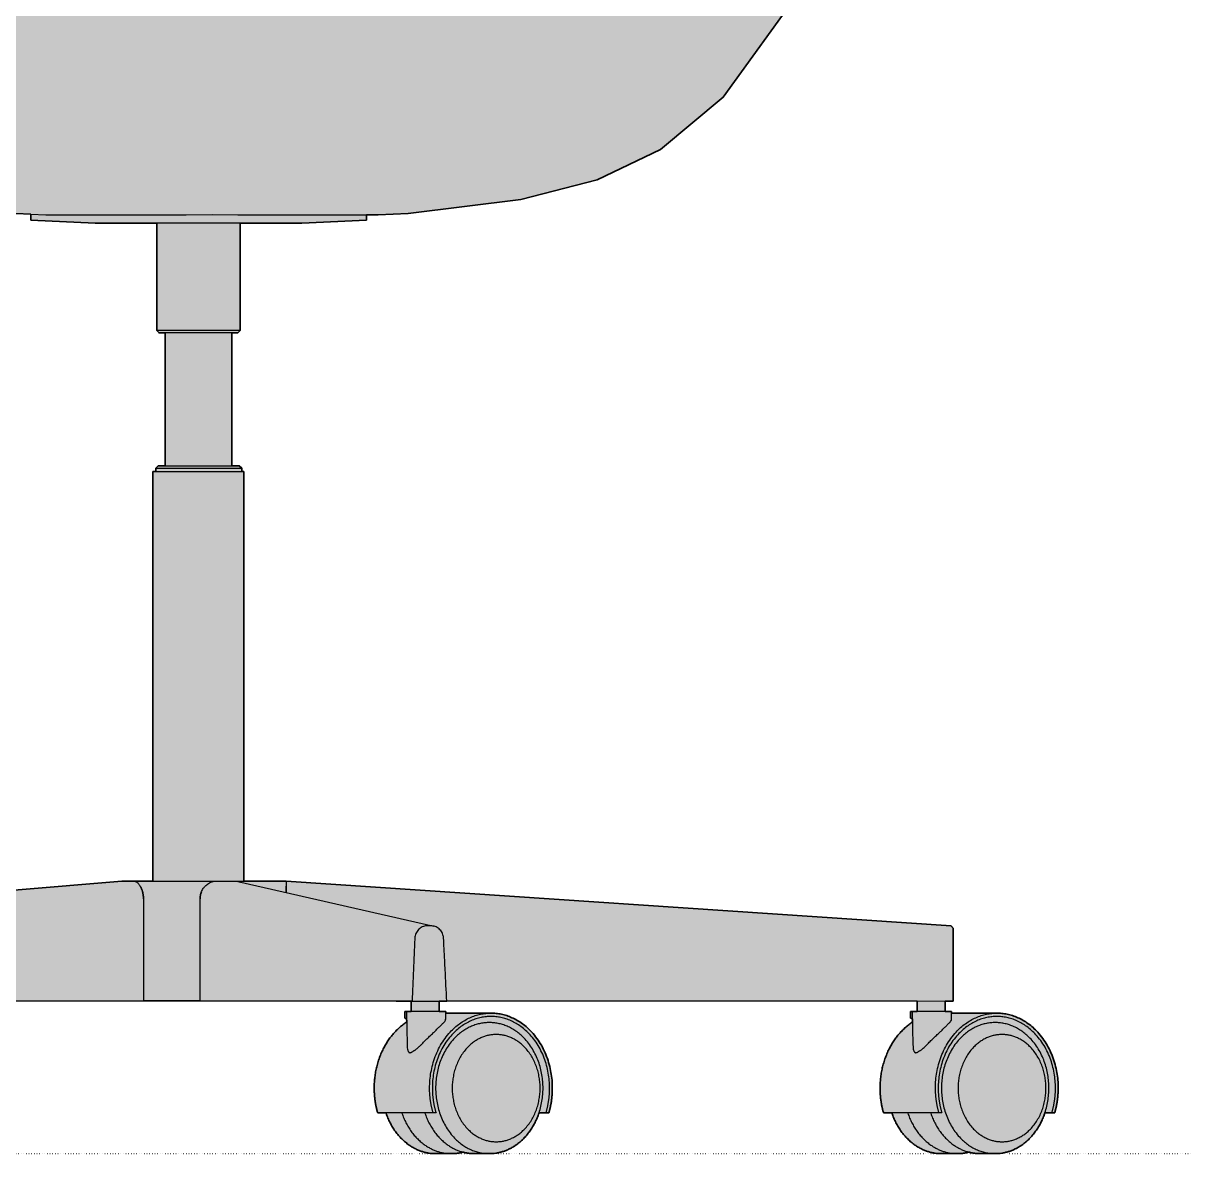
# Model space of a CAD drawing. Header units: millimetres. Extents: x 0 to 1843, y -1115 to 949.
# Drawn here: x 324.3 to 814, y -1115 to -640.7 of the extents above; entities that cross this region are included whole.
import ezdxf

# ---------------------------------------------------------------- set-up
doc = ezdxf.new("R2010")
doc.units = ezdxf.units.MM
doc.linetypes.add('Dots', pattern=[1, 0, -1])
doc.layers.add('Blocks', color=7, linetype='Continuous')
doc.layers.add('Blocks$Fill', color=7, linetype='Continuous', true_color=0xffffff)
for name, color, linetype, lineweight, true_color in [('Blocks$Inner', 7, 'Continuous', 25, 0x007f00), ('Blocks$Outline', 7, 'Continuous', 35, 0xff3f3f), ('Groud', 7, 'Dots', 25, 0x243775)]:
    doc.layers.add(name, color=color, linetype=linetype, lineweight=lineweight, true_color=true_color)

# ---------------------------------------------------------------- blocks, each defined once
blk = doc.blocks.new('Little Giraffe Office Chair Back')
at = {"layer": 'Blocks$Fill'}
blk.add_hatch(color=256, dxfattribs=at).paths.add_polyline_path([(153.35, 0), (159.82, 0), (160, 0), (160.59, 0.01), (161.18, 0.04), (161.78, 0.09), (162.38, 0.15), (162.98, 0.24), (163.59, 0.35), (164.21, 0.48), (164.82, 0.63), (165.43, 0.48), (166.04, 0.35), (166.65, 0.24), (167.26, 0.15), (167.86, 0.09), (168.46, 0.04), (169.05, 0.01), (169.63, 0), (175.72, 0), (175.84, 0), (176.21, 0), (176.59, 0.01), (176.96, 0.03), (177.34, 0.06), (177.72, 0.1), (178.1, 0.14), (178.48, 0.19), (178.87, 0.25), (179.26, 0.32), (179.64, 0.39), (180.03, 0.48), (180.42, 0.57), (180.81, 0.68), (181.2, 0.79), (181.59, 0.91), (181.98, 1.04), (182.37, 1.18), (182.76, 1.33), (183.15, 1.49), (183.54, 1.65), (183.93, 1.83), (184.31, 2.02), (184.7, 2.21), (185.08, 2.42), (185.46, 2.63), (185.84, 2.85), (186.22, 3.09), (186.59, 3.33), (186.96, 3.58), (187.33, 3.84), (187.7, 4.11), (188.06, 4.39), (188.42, 4.68), (188.77, 4.97), (189.12, 5.28), (189.46, 5.59), (189.81, 5.92), (190.14, 6.25), (190.47, 6.58), (190.8, 6.93), (191.12, 7.29), (191.44, 7.65), (191.75, 8.02), (192.05, 8.39), (192.35, 8.78), (192.64, 9.17), (192.92, 9.56), (193.2, 9.97), (193.48, 10.38), (193.74, 10.79), (194, 11.21), (194.25, 11.64), (194.73, 12.51), (195.19, 13.39), (195.61, 14.29), (196, 15.21), (196.36, 16.14), (196.69, 17.07), (199.59, 17.07), (200.81, 17.07), (201, 17.73), (201.17, 18.39), (201.33, 19.06), (201.47, 19.72), (201.61, 20.38), (201.73, 21.04), (201.83, 21.7), (201.93, 22.36), (202.09, 23.67), (202.19, 24.97), (202.26, 26.26), (202.28, 27.52), (202.27, 28.22), (202.25, 28.92), (202.22, 29.63), (202.18, 30.34), (202.12, 31.06), (202.04, 31.79), (201.95, 32.51), (201.85, 33.24), (201.73, 33.97), (201.6, 34.7), (201.45, 35.43), (201.29, 36.17), (201.11, 36.9), (200.91, 37.63), (200.7, 38.36), (200.47, 39.09), (200.23, 39.81), (199.97, 40.53), (199.69, 41.25), (199.4, 41.95), (199.1, 42.66), (198.77, 43.35), (198.44, 44.04), (198.08, 44.72), (197.71, 45.39), (197.33, 46.04), (196.93, 46.69), (196.52, 47.33), (196.1, 47.95), (195.66, 48.56), (195.2, 49.16), (194.74, 49.74), (194.26, 50.31), (193.77, 50.86), (193.27, 51.4), (192.76, 51.92), (192.24, 52.42), (191.71, 52.91), (191.17, 53.37), (190.62, 53.82), (190.07, 54.25), (189.5, 54.67), (188.93, 55.06), (188.36, 55.43), (187.78, 55.79), (187.19, 56.13), (186.6, 56.44), (186.01, 56.74), (185.41, 57.02), (184.82, 57.27), (184.22, 57.51), (183.62, 57.73), (183.02, 57.93), (182.42, 58.11), (181.82, 58.28), (181.22, 58.42), (180.62, 58.55), (180.03, 58.65), (179.43, 58.74), (178.85, 58.82), (178.26, 58.87), (177.68, 58.91), (177.1, 58.94), (176.53, 58.95), (176.39, 58.94), (157.53, 58.95), (157.53, 59.59), (154.82, 59.59), (154.82, 63.99), (374.73, 64.1), (398.49, 64.1), (480.76, 64), (487.11, 63.99), (487.11, 59.59), (484.34, 59.59), (484.34, 56.91), (484.34, 56.91), (484.34, 56.91), (484.34, 56.91), (484.34, 56.91), (484.34, 56.91), (484.34, 56.91), (484.34, 56.91), (484.34, 56.91), (484.34, 56.91), (484.34, 56.91), (484.34, 56.91), (484.34, 56.91), (484.35, 56.91), (484.35, 56.91), (484.35, 56.91), (484.35, 56.91), (484.35, 56.91), (484.35, 56.91), (484.35, 56.91), (484.36, 56.91), (484.39, 56.89), (485.13, 56.6), (485.16, 55.24), (484.77, 54.98), (484.38, 54.72), (484, 54.44), (483.62, 54.15), (483.24, 53.86), (482.86, 53.56), (482.5, 53.25), (482.13, 52.93), (481.77, 52.6), (481.41, 52.26), (481.06, 51.92), (480.71, 51.57), (480.36, 51.21), (480.03, 50.84), (479.69, 50.47), (479.37, 50.09), (478.73, 49.31), (478.11, 48.5), (477.52, 47.66), (476.95, 46.8), (476.41, 45.92), (475.9, 45.02), (475.41, 44.11), (474.95, 43.17), (474.53, 42.22), (474.13, 41.26), (473.76, 40.29), (473.41, 39.31), (473.1, 38.32), (472.82, 37.33), (472.57, 36.34), (472.34, 35.34), (472.15, 34.34), (471.98, 33.35), (471.84, 32.36), (471.73, 31.38), (471.64, 30.4), (471.58, 29.43), (471.55, 28.47), (471.53, 27.52), (471.55, 26.26), (471.62, 24.97), (471.73, 23.67), (471.88, 22.36), (471.98, 21.7), (472.09, 21.04), (472.21, 20.38), (472.34, 19.72), (472.49, 19.06), (472.64, 18.39), (472.81, 17.73), (473, 17.07), (476.49, 17.07), (476.53, 16.96), (476.87, 16.03), (477.23, 15.11), (477.62, 14.2), (478.05, 13.3), (478.5, 12.42), (478.98, 11.56), (479.24, 11.14), (479.49, 10.72), (479.76, 10.3), (480.03, 9.9), (480.31, 9.5), (480.6, 9.1), (480.89, 8.71), (481.19, 8.33), (481.49, 7.96), (481.8, 7.59), (482.11, 7.23), (482.44, 6.88), (482.76, 6.54), (483.09, 6.2), (483.43, 5.87), (483.77, 5.55), (484.11, 5.24), (484.46, 4.94), (484.82, 4.64), (485.17, 4.36), (485.53, 4.08), (485.9, 3.81), (486.27, 3.55), (486.64, 3.3), (487.01, 3.06), (487.38, 2.83), (487.76, 2.61), (488.14, 2.4), (488.52, 2.19), (488.91, 2), (489.29, 1.82), (489.68, 1.64), (490.07, 1.47), (490.45, 1.32), (490.84, 1.17), (491.23, 1.03), (491.62, 0.9), (492.01, 0.78), (492.4, 0.67), (492.79, 0.57), (493.17, 0.48), (493.56, 0.39), (493.95, 0.31), (494.33, 0.25), (494.71, 0.19), (495.09, 0.14), (495.47, 0.09), (495.85, 0.06), (496.23, 0.03), (496.6, 0.01), (496.98, 0), (497.34, 0), (503.81, 0), (503.99, 0), (504.58, 0.01), (505.17, 0.04), (505.77, 0.09), (506.37, 0.15), (506.98, 0.24), (507.58, 0.35), (508.2, 0.48), (508.81, 0.64), (509.42, 0.48), (510.03, 0.35), (510.64, 0.24), (511.25, 0.15), (511.85, 0.09), (512.45, 0.04), (513.04, 0.01), (513.62, 0), (519.71, 0), (519.83, 0), (520.2, 0), (520.58, 0.01), (520.95, 0.03), (521.33, 0.06), (521.71, 0.1), (522.09, 0.14), (522.48, 0.19), (522.86, 0.25), (523.25, 0.32), (523.63, 0.39), (524.02, 0.48), (524.41, 0.57), (524.8, 0.68), (525.19, 0.79), (525.58, 0.91), (525.97, 1.04), (526.36, 1.18), (526.75, 1.33), (527.14, 1.49), (527.53, 1.65), (527.92, 1.83), (528.3, 2.02), (528.69, 2.21), (529.07, 2.42), (529.45, 2.63), (529.83, 2.85), (530.21, 3.09), (530.58, 3.33), (530.95, 3.58), (531.32, 3.84), (531.69, 4.11), (532.05, 4.39), (532.41, 4.68), (532.76, 4.97), (533.11, 5.28), (533.46, 5.59), (533.8, 5.92), (534.13, 6.25), (534.46, 6.59), (534.79, 6.93), (535.11, 7.29), (535.43, 7.65), (535.74, 8.02), (536.04, 8.39), (536.34, 8.78), (536.63, 9.17), (536.92, 9.57), (537.19, 9.97), (537.47, 10.38), (537.73, 10.79), (537.99, 11.21), (538.24, 11.64), (538.72, 12.51), (539.18, 13.39), (539.6, 14.29), (539.99, 15.21), (540.35, 16.14), (540.68, 17.07), (543.59, 17.07), (544.81, 17.07), (544.99, 17.73), (545.16, 18.39), (545.32, 19.06), (545.46, 19.72), (545.6, 20.38), (545.72, 21.04), (545.83, 21.7), (545.92, 22.36), (546.08, 23.67), (546.19, 24.97), (546.25, 26.26), (546.27, 27.52), (546.26, 28.22), (546.24, 28.92), (546.21, 29.63), (546.17, 30.35), (546.11, 31.06), (546.03, 31.79), (545.94, 32.51), (545.84, 33.24), (545.72, 33.97), (545.59, 34.7), (545.44, 35.44), (545.28, 36.17), (545.1, 36.9), (544.9, 37.63), (544.69, 38.36), (544.46, 39.09), (544.22, 39.81), (543.96, 40.53), (543.68, 41.25), (543.39, 41.95), (543.09, 42.66), (542.76, 43.35), (542.43, 44.04), (542.07, 44.72), (541.7, 45.39), (541.32, 46.04), (540.92, 46.69), (540.51, 47.33), (540.09, 47.95), (539.65, 48.56), (539.19, 49.16), (538.73, 49.74), (538.25, 50.31), (537.76, 50.86), (537.26, 51.4), (536.75, 51.92), (536.23, 52.42), (535.7, 52.91), (535.16, 53.37), (534.61, 53.82), (534.06, 54.25), (533.49, 54.67), (532.92, 55.06), (532.35, 55.43), (531.77, 55.79), (531.18, 56.13), (530.59, 56.44), (530, 56.74), (529.4, 57.02), (528.81, 57.27), (528.21, 57.51), (527.61, 57.73), (527.01, 57.93), (526.41, 58.11), (525.81, 58.28), (525.21, 58.42), (524.61, 58.55), (524.02, 58.65), (523.42, 58.75), (522.84, 58.82), (522.25, 58.87), (521.67, 58.91), (521.09, 58.94), (520.52, 58.95), (520.38, 58.95), (501.52, 58.95), (501.52, 59.59), (498.81, 59.59), (498.81, 63.97), (501.98, 63.97), (501.97, 64.07), (699.32, 63.98), (699.32, 59.59), (696.56, 59.59), (696.56, 56.91), (696.56, 56.91), (696.56, 56.91), (696.56, 56.91), (696.56, 56.91), (696.56, 56.91), (696.56, 56.91), (696.56, 56.91), (696.56, 56.91), (696.56, 56.91), (696.56, 56.91), (696.56, 56.91), (696.56, 56.91), (696.56, 56.91), (696.56, 56.91), (696.56, 56.91), (696.56, 56.91), (696.56, 56.91), (696.56, 56.91), (696.56, 56.91), (696.57, 56.91), (696.61, 56.89), (697.34, 56.6), (697.37, 55.24), (696.98, 54.98), (696.59, 54.72), (696.21, 54.44), (695.83, 54.15), (695.45, 53.86), (695.08, 53.56), (694.71, 53.25), (694.34, 52.93), (693.98, 52.6), (693.62, 52.26), (693.27, 51.92), (692.92, 51.57), (692.58, 51.21), (692.24, 50.84), (691.91, 50.47), (691.58, 50.09), (690.94, 49.31), (690.32, 48.5), (689.73, 47.66), (689.16, 46.8), (688.62, 45.92), (688.11, 45.02), (687.62, 44.11), (687.17, 43.17), (686.74, 42.22), (686.34, 41.26), (685.97, 40.29), (685.63, 39.31), (685.31, 38.32), (685.03, 37.33), (684.78, 36.34), (684.56, 35.34), (684.36, 34.34), (684.19, 33.35), (684.05, 32.36), (683.94, 31.38), (683.85, 30.4), (683.79, 29.43), (683.76, 28.47), (683.75, 27.52), (683.77, 26.26), (683.83, 24.97), (683.94, 23.67), (684.1, 22.36), (684.19, 21.7), (684.3, 21.04), (684.42, 20.38), (684.55, 19.72), (684.7, 19.06), (684.86, 18.39), (685.03, 17.73), (685.21, 17.07), (688.71, 17.07), (688.74, 16.96), (689.08, 16.03), (689.44, 15.11), (689.84, 14.2), (690.26, 13.3), (690.71, 12.42), (691.2, 11.56), (691.45, 11.13), (691.71, 10.72), (691.97, 10.3), (692.24, 9.9), (692.52, 9.5), (692.81, 9.1), (693.1, 8.71), (693.4, 8.33), (693.7, 7.96), (694.01, 7.59), (694.33, 7.23), (694.65, 6.88), (694.97, 6.54), (695.3, 6.2), (695.64, 5.87), (695.98, 5.55), (696.33, 5.24), (696.67, 4.94), (697.03, 4.64), (697.39, 4.36), (697.75, 4.08), (698.11, 3.81), (698.48, 3.55), (698.85, 3.3), (699.22, 3.06), (699.6, 2.83), (699.97, 2.61), (700.35, 2.4), (700.74, 2.19), (701.12, 2), (701.5, 1.82), (701.89, 1.64), (702.28, 1.47), (702.67, 1.32), (703.05, 1.17), (703.44, 1.03), (703.83, 0.9), (704.22, 0.78), (704.61, 0.67), (705, 0.57), (705.38, 0.48), (705.77, 0.39), (706.16, 0.31), (706.54, 0.25), (706.93, 0.19), (707.31, 0.14), (707.69, 0.09), (708.07, 0.06), (708.44, 0.03), (708.82, 0.01), (709.19, 0), (709.56, 0), (716.21, 0), (716.79, 0.01), (717.38, 0.04), (717.98, 0.09), (718.58, 0.15), (719.19, 0.24), (719.8, 0.35), (720.41, 0.48), (721.02, 0.64), (721.64, 0.48), (722.25, 0.35), (722.86, 0.24), (723.46, 0.15), (724.06, 0.09), (724.66, 0.04), (725.25, 0.01), (725.84, 0), (731.92, 0), (732.05, 0), (732.42, 0), (732.79, 0.01), (733.17, 0.03), (733.54, 0.06), (733.92, 0.1), (734.3, 0.14), (734.69, 0.19), (735.07, 0.25), (735.46, 0.32), (735.85, 0.39), (736.23, 0.48), (736.62, 0.57), (737.01, 0.68), (737.4, 0.79), (737.79, 0.91), (738.18, 1.04), (738.57, 1.18), (738.96, 1.33), (739.35, 1.49), (739.74, 1.65), (740.13, 1.83), (740.51, 2.02), (740.9, 2.21), (741.28, 2.42), (741.66, 2.63), (742.04, 2.85), (742.42, 3.09), (742.79, 3.33), (743.16, 3.58), (743.53, 3.84), (743.9, 4.11), (744.26, 4.39), (744.62, 4.68), (744.97, 4.97), (745.32, 5.28), (745.67, 5.59), (746.01, 5.92), (746.35, 6.25), (746.68, 6.59), (747, 6.93), (747.32, 7.29), (747.64, 7.65), (747.95, 8.02), (748.25, 8.39), (748.55, 8.78), (748.84, 9.17), (749.13, 9.57), (749.41, 9.97), (749.68, 10.38), (749.94, 10.79), (750.2, 11.21), (750.45, 11.64), (750.94, 12.51), (751.39, 13.39), (751.81, 14.29), (752.2, 15.21), (752.57, 16.14), (752.9, 17.07), (755.8, 17.07), (757.02, 17.07), (757.2, 17.73), (757.37, 18.39), (757.53, 19.06), (757.68, 19.72), (757.81, 20.38), (757.93, 21.04), (758.04, 21.7), (758.13, 22.36), (758.29, 23.67), (758.4, 24.97), (758.46, 26.26), (758.48, 27.52), (758.48, 28.22), (758.46, 28.92), (758.42, 29.63), (758.38, 30.35), (758.32, 31.06), (758.24, 31.79), (758.16, 32.51), (758.05, 33.24), (757.93, 33.97), (757.8, 34.7), (757.65, 35.43), (757.49, 36.17), (757.31, 36.9), (757.11, 37.63), (756.9, 38.36), (756.67, 39.09), (756.43, 39.81), (756.17, 40.53), (755.9, 41.25), (755.61, 41.95), (755.3, 42.66), (754.98, 43.35), (754.64, 44.04), (754.29, 44.72), (753.92, 45.39), (753.53, 46.04), (753.14, 46.69), (752.72, 47.33), (752.3, 47.95), (751.86, 48.56), (751.41, 49.16), (750.94, 49.74), (750.46, 50.31), (749.97, 50.86), (749.47, 51.4), (748.96, 51.92), (748.44, 52.42), (747.91, 52.91), (747.37, 53.37), (746.82, 53.82), (746.27, 54.25), (745.71, 54.67), (745.14, 55.06), (744.56, 55.43), (743.98, 55.79), (743.39, 56.13), (742.8, 56.44), (742.21, 56.74), (741.62, 57.02), (741.02, 57.27), (740.42, 57.51), (739.82, 57.73), (739.22, 57.93), (738.62, 58.11), (738.02, 58.28), (737.42, 58.42), (736.82, 58.55), (736.23, 58.65), (735.64, 58.75), (735.05, 58.82), (734.46, 58.87), (733.88, 58.91), (733.31, 58.94), (732.73, 58.95), (732.59, 58.95), (713.73, 58.95), (713.73, 59.59), (711.03, 59.59), (711.03, 63.97), (713.48, 63.97), (714.46, 63.97), (714.47, 78.84), (714.47, 90.33), (714.45, 94.44), (714.44, 94.52), (714.44, 94.58), (714.36, 94.66), (714.28, 94.75), (714.2, 94.84), (714.11, 94.93), (714.02, 95.03), (713.93, 95.13), (713.83, 95.23), (713.73, 95.34), (713.62, 95.46), (713.51, 95.58), (434.59, 114.39), (416.8, 114.39), (416.8, 286.22), (415.94, 286.22), (415.94, 287.68), (414.94, 288.68), (411.82, 288.68), (411.82, 344.38), (413.16, 344.38), (413.32, 344.38), (414.08, 344.38), (414.27, 344.38), (414.31, 344.38), (414.32, 344.38), (414.32, 344.38), (414.32, 344.38), (414.32, 344.38), (414.32, 344.38), (414.32, 344.38), (415.32, 345.38), (415.32, 390.47), (441.24, 390.47), (468.27, 391.67), (468.27, 393.92), (473.23, 393.92), (485.81, 394.48), (533.04, 400.33), (565.04, 408.59), (591.66, 421.36), (617.86, 443.33), (650.53, 488.51), (684.6, 554.82), (686.96, 560.06), (688.41, 563.51), (691.07, 570.33), (692.3, 573.73), (694.62, 580.56), (697.88, 591.13), (700.78, 601.59), (707.69, 629.92), (715.08, 663.48), (716.08, 668.49), (716.42, 670.45), (716.67, 672.08), (716.84, 673.44), (716.96, 674.58), (717.02, 675.54), (717.05, 676.38), (717.07, 677.88), (717.07, 678.22), (717.06, 678.38), (717.06, 678.53), (717.05, 678.67), (717.04, 678.8), (717.02, 678.92), (717, 679.04), (716.99, 679.14), (716.97, 679.25), (716.94, 679.34), (716.92, 679.43), (716.91, 679.47), (716.89, 679.51), (716.88, 679.55), (716.87, 679.59), (716.85, 679.62), (716.84, 679.66), (716.82, 679.7), (716.81, 679.73), (716.78, 679.79), (716.74, 679.86), (716.71, 679.92), (716.68, 679.97), (716.4, 680.41), (716.33, 680.52), (716.26, 680.64), (716.06, 681.01), (715.99, 681.13), (715.91, 681.25), (715.84, 681.36), (715.76, 681.47), (715.68, 681.57), (715.6, 681.67), (715.51, 681.77), (715.43, 681.87), (715.34, 681.96), (715.25, 682.05), (715.16, 682.14), (715.07, 682.23), (714.97, 682.31), (714.87, 682.39), (714.77, 682.48), (714.57, 682.64), (714.35, 682.79), (714.13, 682.95), (714.02, 683.02), (713.9, 683.09), (713.78, 683.16), (713.66, 683.23), (713.53, 683.3), (713.41, 683.36), (712.59, 683.74), (712, 684.01), (711.68, 684.14), (711.52, 684.21), (711.35, 684.27), (711.01, 684.39), (709.87, 684.76), (708.36, 685.28), (705.88, 686.12), (701.65, 687.71), (700.9, 688.02), (697.6, 689.47), (693.55, 691.14), (692.43, 691.64), (691.26, 692.18), (688.79, 693.39), (686.1, 694.79), (683.17, 696.4), (681.63, 697.29), (680.05, 698.27), (678.42, 699.34), (677.6, 699.91), (676.77, 700.51), (675.93, 701.15), (675.09, 701.81), (673.39, 703.21), (671.65, 704.73), (669.87, 706.34), (668.05, 708.06), (666.2, 709.88), (664.35, 711.82), (662.49, 713.87), (660.65, 716.05), (658.84, 718.34), (655.2, 723.22), (653.37, 725.8), (651.54, 728.48), (649.73, 731.25), (647.96, 734.11), (646.25, 737.06), (644.59, 740.09), (642.98, 743.2), (641.42, 746.38), (638.4, 752.94), (635.55, 759.74), (634.2, 763.23), (632.91, 766.77), (631.69, 770.37), (630.53, 774.01), (628.36, 781.41), (610.87, 850.39), (603.56, 881.51), (602.02, 887.27), (598.32, 900.98), (597.21, 904.94), (596.61, 906.89), (595.98, 908.8), (595.29, 910.68), (594.93, 911.6), (594.56, 912.51), (594.17, 913.4), (593.76, 914.28), (593.34, 915.15), (592.9, 915.99), (592.44, 916.83), (591.96, 917.64), (591.46, 918.43), (590.94, 919.2), (590.39, 919.95), (589.83, 920.7), (589.26, 921.44), (588.66, 922.16), (588.05, 922.88), (587.42, 923.59), (586.78, 924.29), (586.12, 924.98), (585.45, 925.66), (584.77, 926.32), (583.36, 927.63), (581.91, 928.88), (580.4, 930.09), (579.86, 930.51), (579.04, 931.35), (578.21, 932.15), (577.38, 932.91), (576.55, 933.64), (575.71, 934.33), (574.88, 934.99), (574.04, 935.61), (573.2, 936.19), (572.72, 936.51), (572.06, 936.93), (571.39, 937.33), (570.73, 937.7), (570.07, 938.06), (568.74, 938.74), (567.42, 939.36), (566.09, 939.93), (564.75, 940.47), (563.39, 940.97), (562.01, 941.45), (560.6, 941.9), (559.17, 942.32), (557.71, 942.71), (556.23, 943.08), (554.73, 943.43), (553.21, 943.74), (550.18, 944.29), (547.14, 944.75), (544.13, 945.12), (541.13, 945.43), (535.1, 945.9), (511.03, 946.95), (405.91, 948.57), (403.51, 948.58), (401.12, 948.57), (289.93, 946.74), (271.92, 945.9), (265.89, 945.43), (262.89, 945.12), (259.88, 944.75), (256.85, 944.29), (253.81, 943.74), (252.3, 943.43), (250.8, 943.08), (249.31, 942.71), (247.85, 942.32), (246.42, 941.9), (245.02, 941.45), (243.64, 940.97), (242.28, 940.47), (240.93, 939.93), (239.6, 939.36), (238.28, 938.74), (236.96, 938.06), (236.3, 937.7), (235.63, 937.33), (234.97, 936.93), (234.3, 936.51), (233.82, 936.19), (232.98, 935.61), (232.15, 934.99), (231.31, 934.33), (230.48, 933.64), (229.64, 932.91), (228.81, 932.15), (227.99, 931.35), (227.16, 930.51), (226.62, 930.09), (225.12, 928.88), (223.66, 927.63), (222.25, 926.32), (221.57, 925.66), (220.9, 924.98), (220.24, 924.29), (219.6, 923.59), (218.97, 922.88), (218.36, 922.16), (217.77, 921.44), (217.19, 920.7), (216.63, 919.95), (216.09, 919.2), (215.57, 918.43), (215.06, 917.64), (214.58, 916.83), (214.12, 915.99), (213.68, 915.15), (213.26, 914.28), (212.85, 913.4), (212.46, 912.51), (212.09, 911.6), (211.73, 910.68), (211.05, 908.8), (210.41, 906.89), (209.82, 904.94), (208.71, 900.98), (204.47, 885.36), (203.46, 881.51), (184.73, 804.12), (178.66, 781.41), (176.5, 774.01), (175.34, 770.37), (174.11, 766.77), (172.83, 763.23), (171.47, 759.74), (168.62, 752.94), (165.61, 746.38), (164.04, 743.2), (162.43, 740.09), (160.77, 737.06), (159.06, 734.11), (157.29, 731.25), (155.49, 728.48), (153.66, 725.8), (149.99, 720.73), (148.18, 718.34), (146.37, 716.05), (144.53, 713.87), (142.68, 711.82), (140.82, 709.88), (138.97, 708.06), (137.15, 706.34), (135.37, 704.73), (133.64, 703.21), (131.93, 701.81), (131.09, 701.15), (130.26, 700.51), (129.43, 699.91), (128.6, 699.34), (126.98, 698.27), (125.39, 697.29), (123.85, 696.4), (120.93, 694.79), (118.24, 693.39), (115.76, 692.18), (114.6, 691.64), (113.47, 691.14), (109.43, 689.47), (106.12, 688.02), (105.37, 687.71), (101.14, 686.12), (98.78, 685.32), (97.16, 684.76), (96.02, 684.39), (95.67, 684.27), (95.5, 684.21), (95.34, 684.14), (95.03, 684.01), (93.88, 683.49), (93.62, 683.36), (93.49, 683.3), (93.36, 683.23), (93.24, 683.16), (93.12, 683.09), (93.01, 683.02), (92.89, 682.95), (92.67, 682.79), (92.46, 682.64), (92.25, 682.48), (92.15, 682.39), (92.05, 682.31), (91.96, 682.23), (91.86, 682.14), (91.77, 682.05), (91.68, 681.96), (91.6, 681.87), (91.51, 681.77), (91.43, 681.67), (91.34, 681.57), (91.26, 681.47), (91.19, 681.36), (91.11, 681.25), (91.04, 681.13), (90.97, 681.01), (90.76, 680.64), (90.69, 680.52), (90.62, 680.41), (90.35, 679.97), (90.31, 679.92), (90.28, 679.86), (90.25, 679.79), (90.22, 679.73), (90.2, 679.7), (90.19, 679.66), (90.17, 679.62), (90.16, 679.59), (90.14, 679.55), (90.13, 679.51), (90.12, 679.47), (90.1, 679.43), (90.08, 679.34), (90.06, 679.25), (90.04, 679.14), (90.02, 679.04), (90, 678.92), (89.99, 678.8), (89.98, 678.67), (89.97, 678.53), (89.96, 678.38), (89.96, 678.22), (89.97, 677.14), (89.98, 676.38), (90.01, 675.54), (90.07, 674.58), (90.18, 673.44), (90.35, 672.08), (90.6, 670.45), (90.95, 668.49), (96.99, 640.4), (104.46, 608.53), (108.14, 594.64), (111.3, 584.03), (112.4, 580.56), (114.72, 573.73), (117.24, 566.93), (119.33, 561.79), (121.58, 556.65), (122.43, 554.82), (156.49, 488.51), (189.17, 443.33), (215.36, 421.36), (241.98, 408.59), (273.98, 400.33), (321.22, 394.48), (327.48, 394.2), (327.48, 391.67), (354.51, 390.47), (380.32, 390.47), (380.32, 345.38), (381.32, 344.38), (381.32, 344.38), (381.32, 344.38), (381.32, 344.38), (381.33, 344.38), (381.33, 344.38), (381.36, 344.38), (381.47, 344.38), (381.92, 344.38), (383.82, 344.38), (383.82, 288.68), (380.87, 288.68), (379.87, 287.68), (379.87, 286.22), (378.6, 286.22), (378.6, 114.39), (373.57, 114.39), (371.71, 114.39), (365.95, 114.39), (365.95, 114.39), (365.95, 114.39), (365.92, 114.39), (365.92, 114.39), (365.92, 114.39), (365.78, 114.39), (365.65, 114.38), (141.39, 95.57), (141.35, 95.57), (141.32, 95.57), (141.28, 95.56), (141.24, 95.56), (141.21, 95.55), (141.17, 95.54), (141.13, 95.53), (141.1, 95.53), (141.06, 95.52), (141.02, 95.51), (140.99, 95.5), (140.95, 95.49), (140.91, 95.47), (140.88, 95.46), (140.84, 95.45), (140.81, 95.43), (140.73, 95.4), (140.66, 95.37), (140.59, 95.33), (140.52, 95.29), (140.45, 95.25), (140.38, 95.21), (140.31, 95.16), (140.25, 95.11), (140.18, 95.06), (140.11, 95.01), (140.05, 94.95), (139.98, 94.89), (139.92, 94.83), (139.85, 94.76), (139.79, 94.69), (139.73, 94.62), (139.67, 94.55), (139.61, 94.48), (139.55, 94.4), (139.49, 94.32), (139.44, 94.24), (139.38, 94.16), (139.33, 94.07), (139.27, 93.98), (139.22, 93.9), (139.18, 93.81), (139.13, 93.72), (139.08, 93.63), (138.99, 93.44), (138.91, 93.25), (138.83, 93.05), (138.75, 92.84), (138.68, 92.62), (138.61, 92.39), (138.54, 92.16), (138.47, 91.92), (138.35, 91.42), (138.24, 90.89), (138.14, 90.33), (137.8, 79.38), (137.33, 63.97), (139.3, 63.98), (141.27, 63.98), (142.97, 63.98), (142.97, 59.59), (140.35, 59.59), (140.35, 56.91), (140.35, 56.91), (140.35, 56.91), (140.35, 56.91), (140.35, 56.91), (140.35, 56.91), (140.35, 56.91), (140.35, 56.91), (140.35, 56.91), (140.35, 56.91), (140.35, 56.91), (140.35, 56.91), (140.35, 56.91), (140.35, 56.91), (140.35, 56.91), (140.36, 56.91), (140.36, 56.91), (140.36, 56.91), (140.36, 56.91), (140.36, 56.91), (140.37, 56.91), (140.4, 56.89), (141.14, 56.6), (141.17, 55.24), (140.78, 54.98), (140.39, 54.72), (140.01, 54.44), (139.63, 54.15), (139.25, 53.86), (138.87, 53.56), (138.5, 53.25), (138.14, 52.93), (137.78, 52.6), (137.42, 52.26), (137.07, 51.92), (136.72, 51.57), (136.37, 51.21), (136.04, 50.84), (135.7, 50.47), (135.37, 50.09), (134.74, 49.31), (134.12, 48.5), (133.53, 47.66), (132.96, 46.8), (132.42, 45.92), (131.91, 45.02), (131.42, 44.11), (130.96, 43.17), (130.53, 42.22), (130.13, 41.26), (129.76, 40.29), (129.42, 39.31), (129.11, 38.32), (128.83, 37.33), (128.58, 36.34), (128.35, 35.34), (128.16, 34.34), (127.99, 33.35), (127.85, 32.36), (127.74, 31.38), (127.65, 30.4), (127.59, 29.43), (127.55, 28.47), (127.54, 27.52), (127.56, 26.26), (127.63, 24.97), (127.74, 23.67), (127.89, 22.36), (127.99, 21.7), (128.1, 21.04), (128.22, 20.38), (128.35, 19.72), (128.49, 19.06), (128.65, 18.39), (128.82, 17.73), (129.01, 17.07), (132.5, 17.07), (132.54, 16.96), (132.87, 16.03), (133.24, 15.11), (133.63, 14.2), (134.06, 13.3), (134.51, 12.42), (134.99, 11.56), (135.25, 11.13), (135.5, 10.72), (135.77, 10.3), (136.04, 9.9), (136.32, 9.5), (136.61, 9.1), (136.9, 8.71), (137.2, 8.33), (137.5, 7.96), (137.81, 7.59), (138.12, 7.23), (138.44, 6.88), (138.77, 6.54), (139.1, 6.2), (139.44, 5.87), (139.78, 5.55), (140.12, 5.24), (140.47, 4.94), (140.83, 4.64), (141.18, 4.36), (141.54, 4.08), (141.91, 3.81), (142.27, 3.55), (142.65, 3.3), (143.02, 3.06), (143.39, 2.83), (143.77, 2.61), (144.15, 2.4), (144.53, 2.19), (144.92, 2), (145.3, 1.82), (145.69, 1.64), (146.08, 1.47), (146.46, 1.32), (146.85, 1.17), (147.24, 1.03), (147.63, 0.9), (148.02, 0.78), (148.41, 0.67), (148.79, 0.57), (149.18, 0.48), (149.57, 0.39), (149.95, 0.31), (150.34, 0.25), (150.72, 0.19), (151.1, 0.14), (151.48, 0.09), (151.86, 0.06), (152.24, 0.03), (152.61, 0.01), (152.98, 0)], flags=0)
at = {"layer": 'Blocks$Inner'}
for p, q in [((383.82, 288.68), (383.82, 344.38)), ((411.82, 344.38), (411.82, 288.68)), ((370.24, 114.39), (405.75, 114.39)), ((412.67, 114.39), (434.59, 114.39)), ((414.32, 114.22), (496.54, 95.46)), ((480.76, 64), (501.98, 63.97)), ((487.11, 59.59), (487.11, 63.99)), ((498.81, 63.97), (498.81, 59.59)), ((699.32, 59.59), (699.32, 63.99)), ((485.07, 59.59), (485.35, 45.61)), ((501.52, 58.95), (520.52, 58.95)), ((697.28, 59.59), (697.56, 45.61)), ((713.73, 58.95), (732.73, 58.95)), ((496.24, 17.07), (473, 17.07)), ((497.46, 17.07), (496.24, 17.07)), ((497.34, 0), (503.99, 0)), ((513.62, 0), (519.83, 0)), ((709.56, 0), (716.21, 0)), ((725.84, 0), (732.05, 0))]:
    blk.add_line(p, q, dxfattribs=at)
for points in [[(122.43, 554.82), (156.49, 488.51), (189.17, 443.33), (215.36, 421.36), (241.98, 408.59), (273.98, 400.33), (321.22, 394.48), (333.79, 393.92), (392.64, 393.95), (403.51, 394.09), (414.39, 393.95), (473.23, 393.92), (485.81, 394.48), (533.04, 400.33), (565.04, 408.59), (591.66, 421.36), (617.86, 443.33), (650.53, 488.51), (684.6, 554.82)], [(468.27, 393.92), (468.27, 391.67), (441.24, 390.47), (405.71, 390.47), (354.51, 390.47), (327.48, 391.67), (327.48, 394.2)], [(381.32, 344.38), (380.32, 345.38), (380.32, 390.47)], [(415.32, 390.47), (415.32, 345.38), (414.32, 344.38)], [(378.6, 114.39), (378.6, 286.22), (416.8, 286.22), (416.8, 114.39)], [(379.87, 287.68), (380.87, 288.68), (414.94, 288.68), (415.94, 287.68)], [(379.87, 286.21), (379.87, 287.68), (415.94, 287.68), (415.94, 286.21)], [(365.65, 114.38), (141.39, 95.57)], [(371.71, 114.39), (373.57, 114.39), (365.95, 114.39)], [(405.75, 114.39), (409.21, 114.39), (412.67, 114.39)], [(434.59, 114.39), (713.51, 95.58), (713.62, 95.46), (713.73, 95.34), (713.83, 95.23), (713.93, 95.13), (714.02, 95.03), (714.11, 94.93), (714.2, 94.84), (714.28, 94.75), (714.36, 94.66), (714.44, 94.58)], [(374.73, 64.1), (146.61, 63.99), (145.23, 63.99), (143.25, 63.98), (141.27, 63.98), (139.3, 63.98), (137.33, 63.97), (137.8, 79.38), (138.14, 90.33)], [(714.47, 90.33), (714.47, 78.84), (714.46, 63.97)], [(487.4, 63.99), (398.49, 64.1), (374.73, 64.1)], [(501.97, 64.07), (713.48, 63.97), (714.47, 63.97)], [(711.03, 63.97), (711.03, 59.59), (711.03, 63.97)], [(501.52, 56.31), (501.52, 59.59), (484.34, 59.59), (484.34, 56.91)], [(713.73, 56.31), (713.73, 59.59), (696.56, 59.59), (696.56, 56.91)], [(544.81, 17.07), (543.59, 17.07), (540.68, 17.07)], [(709.67, 17.07), (708.45, 17.07), (685.21, 17.07)], [(757.02, 17.07), (755.8, 17.07), (752.9, 17.07)]]:
    blk.add_lwpolyline(points, dxfattribs=at)
for centre, start, end in [((506.04, 26.99), 198.5609, 198.7741), ((512.69, 26.99), 198.561, 198.7742), ((522.32, 26.99), 198.561, 198.7742), ((718.25, 26.99), 198.5609, 198.7741), ((724.9, 26.99), 198.561, 198.7742), ((734.53, 26.99), 198.561, 198.7742)]:
    blk.add_arc(centre, 31.16, start, end, dxfattribs=at)
for points, weights, knots in [([(414.09, 345.38), (409.72, 345.38), (397.82, 345.38), (380.6, 345.38), (380.33, 345.38)], [0.890165062675, 0.78033006616, 1, 0.710356150331, 0.993573358976], [6.675884, 6.675884, 6.675884, 7.853982, 7.853982, 9.407351, 9.407351, 9.407351]), ([(413.16, 344.38), (409.04, 344.38), (397.82, 344.38), (381.32, 344.38), (381.32, 344.38), (381.32, 344.38), (382.48, 344.38)], [0.890165064772, 0.780330064063, 1, 0.707106781187, 1, 0.926776715124, 0.890165062773], [6.675884, 6.675884, 6.675884, 7.853982, 7.853982, 9.424778, 9.424778, 9.817477, 9.817477, 9.817477]), ([(413.32, 344.38), (414.32, 344.38), (414.32, 344.38), (414.32, 344.38), (413.16, 344.38)], [0.895152336145, 0.931604812944, 1, 0.926776715144, 0.890165062792], [5.9163796, 5.9163796, 5.9163796, 6.2831853, 6.2831853, 6.6758843, 6.6758843, 6.6758843]), ([(496.24, 17.07), (494.77, 22.14), (494.77, 27.52), (494.77, 58.95), (520.52, 58.95)], [0.897530198044, 0.933804585872, 1, 0.707107143538, 0.999999275297], [9.445311, 9.445311, 9.445311, 9.800319, 9.800319, 11.371114, 11.371114, 11.371114]), ([(520.52, 58.95), (546.27, 58.95), (546.27, 27.52), (546.27, 22.14), (544.81, 17.07)], [1, 0.707106781187, 1, 0.933805236316, 0.897530910919], [11.371114, 11.371114, 11.371114, 12.94191, 12.94191, 13.296915, 13.296915, 13.296915]), ([(708.45, 17.07), (706.99, 22.14), (706.99, 27.52), (706.99, 58.95), (732.73, 58.95)], [0.897530198044, 0.933804585872, 1, 0.707107143538, 0.999999275297], [9.445311, 9.445311, 9.445311, 9.800319, 9.800319, 11.371114, 11.371114, 11.371114]), ([(732.73, 58.95), (758.48, 58.95), (758.48, 27.52), (758.48, 22.14), (757.02, 17.07)], [1, 0.707106781187, 1, 0.933805236316, 0.897530910919], [0, 0, 0, 1.570796, 1.570796, 1.925801, 1.925801, 1.925801]), ([(473, 17.07), (471.53, 22.14), (471.53, 27.52), (471.53, 46.37), (485.16, 55.24)], [0.897530198044, 0.933804585872, 1, 0.801011967654, 0.872403954192], [32.685508, 32.685508, 32.685508, 33.040516, 33.040516, 34.107696, 34.107696, 34.107696]), ([(520.52, 57.55), (495.92, 57.55), (495.92, 27.52), (495.92, 22.13), (497.46, 17.07)], [0.999999275297, 0.707107143538, 1, 0.930744920295, 0.894240793886], [6.283185, 6.283185, 6.283185, 7.85398, 7.85398, 8.225397, 8.225397, 8.225397]), ([(519.83, 55), (497.3, 55), (497.3, 27.5), (497.3, 0), (519.83, 0)], [0.99999996586, 0.707106798256, 1, 0.707106781187, 1], [12.56637, 12.56637, 12.56637, 14.137167, 14.137167, 15.707963, 15.707963, 15.707963]), ([(519.83, 0), (542.37, 0), (542.37, 27.5), (542.37, 55), (519.83, 55)], [0.99999996586, 0.707106798256, 1, 0.707106781187, 1], [9.424778, 9.424778, 9.424778, 10.995574, 10.995574, 12.56637, 12.56637, 12.56637]), ([(543.59, 17.07), (545.12, 22.13), (545.12, 27.52), (545.12, 57.55), (520.52, 57.55)], [0.894241477069, 0.930745568355, 1, 0.707106781187, 1], [4.340975, 4.340975, 4.340975, 4.712389, 4.712389, 6.283185, 6.283185, 6.283185]), ([(685.21, 17.07), (683.75, 22.14), (683.75, 27.52), (683.75, 46.37), (697.37, 55.24)], [0.897530198044, 0.933804585872, 1, 0.801011967654, 0.872403954192], [32.685508, 32.685508, 32.685508, 33.040516, 33.040516, 34.107696, 34.107696, 34.107696]), ([(732.73, 57.55), (708.13, 57.55), (708.13, 27.52), (708.13, 22.13), (709.67, 17.07)], [0.999999275297, 0.707107143538, 1, 0.930744920295, 0.894240793886], [6.283185, 6.283185, 6.283185, 7.85398, 7.85398, 8.225397, 8.225397, 8.225397]), ([(732.05, 55), (709.51, 55), (709.51, 27.5), (709.51, 0), (732.05, 0)], [0.99999996586, 0.707106798256, 1, 0.707106781187, 1], [12.56637, 12.56637, 12.56637, 14.137167, 14.137167, 15.707963, 15.707963, 15.707963]), ([(732.05, 0), (754.58, 0), (754.58, 27.5), (754.58, 55), (732.05, 55)], [0.99999996586, 0.707106798256, 1, 0.707106781187, 1], [9.424778, 9.424778, 9.424778, 10.995574, 10.995574, 12.56637, 12.56637, 12.56637]), ([(755.8, 17.07), (757.34, 22.13), (757.34, 27.52), (757.34, 57.55), (732.73, 57.55)], [0.894241477069, 0.930745568355, 1, 0.707106781187, 1], [4.340975, 4.340975, 4.340975, 4.712389, 4.712389, 6.283185, 6.283185, 6.283185]), ([(522.7, 50), (504.26, 50), (504.26, 27.5), (504.26, 5), (522.7, 5)], [0.99999996586, 0.707106798256, 1, 0.707106781187, 0.99999996586], [6.283185, 6.283185, 6.283185, 7.853982, 7.853982, 9.424778, 9.424778, 9.424778]), ([(522.7, 5), (541.14, 5), (541.14, 27.5), (541.14, 50), (522.7, 50)], [0.99999996586, 0.707106798256, 1, 0.707106781187, 0.99999996586], [3.141593, 3.141593, 3.141593, 4.712389, 4.712389, 6.283185, 6.283185, 6.283185]), ([(734.91, 50), (716.48, 50), (716.48, 27.5), (716.48, 5), (734.91, 5)], [0.99999996586, 0.707106798256, 1, 0.707106781187, 0.99999996586], [12.566371, 12.566371, 12.566371, 14.137167, 14.137167, 15.707963, 15.707963, 15.707963]), ([(734.91, 5), (753.35, 5), (753.35, 27.5), (753.35, 50), (734.91, 50)], [0.99999996586, 0.707106798256, 1, 0.707106781187, 0.99999996586], [9.424778, 9.424778, 9.424778, 10.995574, 10.995574, 12.566371, 12.566371, 12.566371])]:
    blk.add_rational_spline(points, weights, degree=2, knots=knots, dxfattribs=at)
for points, weights in [([(415.32, 345.38), (415.32, 345.38), (414.09, 345.38)], [1, 0.926776714374, 0.890165062023]), ([(415.32, 345.38), (415.32, 345.38), (415.32, 345.38)], [0.993573357319, 0.996750630009, 1]), ([(476.53, 16.96), (482.3, 0), (497.34, 0)], [0.887229585315, 0.783327055848, 0.999999214787]), ([(483.18, 16.96), (488.95, 0), (503.99, 0)], [0.887229424808, 0.783327223204, 0.999999214787]), ([(492.81, 16.96), (498.58, 0), (513.62, 0)], [0.887228927702, 0.783327553257, 1]), ([(688.74, 16.96), (694.51, 0), (709.56, 0)], [0.887229585315, 0.783327055848, 0.999999214787]), ([(695.39, 16.96), (701.16, 0), (716.21, 0)], [0.887229424808, 0.783327223204, 0.999999214787]), ([(705.02, 16.96), (710.79, 0), (725.84, 0)], [0.887228927702, 0.783327553257, 1]), ([(503.99, 0), (506.45, 0), (508.85, 0.65)], [1, 0.956780692751, 0.9263162627]), ([(716.21, 0), (718.66, 0), (721.06, 0.65)], [1, 0.956780692751, 0.9263162627])]:
    blk.add_rational_spline(points, weights, degree=2, dxfattribs=at)
for points, knots in [([(365.92, 114.39), (365.92, 114.39), (365.83, 114.39), (365.73, 114.39), (365.63, 114.38), (365.61, 114.38)], [-44.3352886, -44.3352886, -44.3352886, -44.3352886, -44.3313399, -43.9619121, -43.9159719, -43.9159719, -43.9159719, -43.9159719]), ([(365.95, 114.39), (365.88, 114.39), (365.78, 114.39), (365.67, 114.38), (365.65, 114.38)], [2, 2, 2, 2, 2.03125044, 2.04341425, 2.04341425, 2.04341425, 2.04341425]), ([(365.95, 114.39), (366.04, 114.39), (366.22, 114.39), (366.57, 114.39), (367.02, 114.39), (367.56, 114.39), (368.09, 114.39), (368.63, 114.39), (369.17, 114.39), (369.7, 114.39), (370.06, 114.39), (370.24, 114.39)], [0.043414, 0.043414, 0.043414, 0.043414, 0.408885, 0.778313, 1.517168, 2.256024, 2.99488, 3.733735, 4.472591, 5.211447, 5.946691, 5.946691, 5.946691, 5.946691]), ([(370.24, 114.39), (370.24, 114.39), (370.33, 114.39), (370.51, 114.39), (370.86, 114.34), (371.35, 114.2), (371.73, 114), (371.94, 113.86)], [5.946691, 5.946691, 5.946691, 5.946691, 5.950297, 6.319724, 6.689152, 7.428008, 8.348671, 8.348671, 8.348671, 8.348671]), ([(371.95, 113.86), (372.07, 113.77), (372.52, 113.43), (373.23, 112.62), (373.95, 111.26), (374.47, 109.64), (374.67, 108.31), (374.72, 107.4), (374.73, 107.08), (374.73, 106.91), (374.73, 106.89)], [52.652062, 52.652062, 52.652062, 52.652062, 53.197608, 54.675319, 56.153031, 57.630742, 59.108453, 59.477881, 59.847309, 59.892482, 59.892482, 59.892482, 59.892482]), ([(400.64, 112.26), (400.75, 112.36), (401.28, 112.88), (402.06, 113.43), (402.78, 113.77), (402.98, 113.86)], [-55.044546, -55.044546, -55.044546, -55.044546, -54.675319, -53.197608, -52.652044, -52.652044, -52.652044, -52.652044]), ([(402.99, 113.86), (403.33, 114), (403.95, 114.2), (404.73, 114.34), (405.31, 114.39), (405.6, 114.39), (405.75, 114.39), (405.75, 114.39)], [-52.640529, -52.640529, -52.640529, -52.640529, -51.719896, -50.98104, -50.611613, -50.242185, -50.238554, -50.238554, -50.238554, -50.238554]), ([(412.67, 114.39), (412.67, 114.39), (412.82, 114.39), (413.11, 114.39), (413.69, 114.34), (414.48, 114.2), (415.1, 114), (415.44, 113.86)], [-48.238554, -48.238554, -48.238554, -48.238554, -48.234578, -47.86515, -47.495722, -46.756866, -45.824997, -45.824997, -45.824997, -45.824997]), ([(434.59, 114.39), (434.59, 114.39), (434.59, 114.39), (434.59, 114.34), (434.59, 114.17), (434.59, 113.64), (434.59, 112.87), (434.59, 112.35), (434.59, 112.24)], [4, 4, 4, 4, 4.342668, 4.714648, 5.45861, 6.946532, 8.434455, 8.827134, 8.827134, 8.827134, 8.827134]), ([(374.73, 106.89), (374.72, 107.37), (374.66, 108.35), (374.41, 109.8), (374.05, 110.89), (373.7, 111.67), (373.5, 112.04), (373.39, 112.21)], [0, 0, 0, 0, 0.125, 0.25, 0.375, 0.4375, 0.5, 0.5, 0.5, 0.5]), ([(398.49, 106.89), (398.49, 106.91), (398.49, 107.08), (398.5, 107.4), (398.59, 108.31), (398.91, 109.64), (399.67, 111.12), (400.32, 111.93), (400.63, 112.24)], [-1, -1, -1, -1, -0.954827, -0.585399, -0.215971, 1.26174, 2.739451, 3.826948, 3.826948, 3.826948, 3.826948]), ([(434.59, 109.79), (434.59, 110.29), (434.59, 111.16), (434.59, 111.91), (434.59, 112.22)], [0.74885, 0.74885, 0.74885, 0.74885, 2.074411, 3.135947, 3.135947, 3.135947, 3.135947]), ([(434.59, 112.21), (434.59, 112.04), (434.6, 111.67), (434.59, 110.89), (434.59, 110.24), (434.59, 109.79)], [0.5, 0.5, 0.5, 0.5, 0.5625, 0.625, 0.7488499, 0.7488499, 0.7488499, 0.7488499]), ([(374.73, 106.89), (374.73, 106.78), (374.73, 106.56), (374.73, 106.11), (374.73, 105.33), (374.73, 103.77), (374.73, 100.65), (374.73, 94.41), (374.72, 81.93), (374.73, 71.23), (374.73, 64.1)], [59.892482, 59.892482, 59.892482, 59.892482, 59.900294, 59.908107, 59.923732, 59.954982, 60.017482, 60.142482, 60.392482, 60.892482, 60.892482, 60.892482, 60.892482]), ([(398.49, 64.1), (398.49, 71.23), (398.49, 81.93), (398.49, 94.41), (398.49, 100.65), (398.49, 103.77), (398.49, 105.33), (398.49, 106.11), (398.49, 106.56), (398.49, 106.78), (398.49, 106.89)], [-2, -2, -2, -2, -1.5, -1.25, -1.125, -1.0625, -1.03125, -1.015625, -1.007812, -1, -1, -1, -1]), ([(500.65, 90.39), (500.64, 90.56), (500.61, 90.89), (500.49, 91.55), (500.13, 92.67), (499.21, 94.07), (497.6, 95.23), (496.33, 95.54), (495.69, 95.57)], [22.221165, 22.221165, 22.221165, 22.221165, 22.283665, 22.346165, 22.471165, 22.721165, 22.971165, 23.221165, 23.221165, 23.221165, 23.221165]), ([(501.98, 63.97), (501.75, 68.41), (501.42, 75.04), (501.04, 82.73), (500.84, 86.56), (500.75, 88.48), (500.7, 89.43), (500.68, 89.91), (500.66, 90.18), (500.66, 90.32), (500.65, 90.39)], [21.221165, 21.221165, 21.221165, 21.221165, 21.721165, 21.971165, 22.096165, 22.158665, 22.189915, 22.20554, 22.213352, 22.221165, 22.221165, 22.221165, 22.221165]), ([(484.34, 56.91), (484.34, 56.91), (484.48, 56.86), (484.87, 56.7), (485.13, 56.6)], [23.1376466, 23.1376466, 23.1376466, 23.1376466, 23.2001513, 23.2634322, 23.2634322, 23.2634322, 23.2634322]), ([(485.35, 45.61), (485.34, 45.2), (485.38, 44.36), (485.55, 43.52), (485.74, 43.04), (485.84, 42.84), (485.91, 42.73), (485.97, 42.64), (486.06, 42.53), (486.22, 42.41), (486.43, 42.35), (486.72, 42.37), (487.03, 42.48), (487.36, 42.65), (487.69, 42.86), (487.98, 43.04), (488.2, 43.19), (488.37, 43.29), (488.53, 43.39), (488.74, 43.53), (489.01, 43.72), (489.33, 43.96), (489.78, 44.32), (490.27, 44.77), (490.77, 45.27), (491.08, 45.59), (491.32, 45.84), (491.59, 46.12), (491.98, 46.52), (492.74, 47.28), (494, 48.51), (495.32, 49.74), (496.18, 50.55), (496.64, 50.98), (496.96, 51.29), (497.26, 51.59), (497.66, 51.99), (498.15, 52.47), (498.7, 53.02), (499.41, 53.73), (500.24, 54.56), (500.83, 55.17), (501.11, 55.45)], [13.9851952, 13.9851952, 13.9851952, 13.9851952, 14.026699, 14.076699, 14.101699, 14.114199, 14.120449, 14.126699, 14.139199, 14.151699, 14.176699, 14.201699, 14.226699, 14.251699, 14.276699, 14.301699, 14.314199, 14.326699, 14.339199, 14.351699, 14.376699, 14.401699, 14.426699, 14.476699, 14.501699, 14.514199, 14.526699, 14.539199, 14.551699, 14.576699, 14.626699, 14.676699, 14.701699, 14.714199, 14.726699, 14.739199, 14.751699, 14.776699, 14.801699, 14.826699, 14.876699, 14.926699, 14.926699, 14.926699, 14.926699]), ([(696.56, 56.91), (696.56, 56.91), (696.69, 56.86), (697.09, 56.7), (697.34, 56.6)], [23.1376466, 23.1376466, 23.1376466, 23.1376466, 23.2001513, 23.2634322, 23.2634322, 23.2634322, 23.2634322]), ([(697.56, 45.61), (697.55, 45.2), (697.6, 44.36), (697.77, 43.52), (697.95, 43.04), (698.06, 42.84), (698.12, 42.73), (698.19, 42.63), (698.27, 42.53), (698.43, 42.41), (698.65, 42.35), (698.94, 42.37), (699.25, 42.48), (699.57, 42.65), (699.91, 42.86), (700.19, 43.04), (700.41, 43.19), (700.58, 43.29), (700.74, 43.39), (700.96, 43.53), (701.22, 43.72), (701.55, 43.96), (701.99, 44.32), (702.48, 44.77), (702.98, 45.27), (703.29, 45.59), (703.53, 45.84), (703.8, 46.12), (704.19, 46.52), (704.95, 47.28), (706.21, 48.51), (707.53, 49.74), (708.39, 50.55), (708.85, 50.98), (709.17, 51.29), (709.47, 51.59), (709.87, 51.99), (710.36, 52.47), (710.92, 53.02), (711.63, 53.73), (712.45, 54.56), (713.05, 55.17), (713.32, 55.45)], [13.9851952, 13.9851952, 13.9851952, 13.9851952, 14.026699, 14.076699, 14.101699, 14.114199, 14.120449, 14.126699, 14.139199, 14.151699, 14.176699, 14.201699, 14.226699, 14.251699, 14.276699, 14.301699, 14.314199, 14.326699, 14.339199, 14.351699, 14.376699, 14.401699, 14.426699, 14.476699, 14.501699, 14.514199, 14.526699, 14.539199, 14.551699, 14.576699, 14.626699, 14.676699, 14.701699, 14.714199, 14.726699, 14.739199, 14.751699, 14.776699, 14.801699, 14.826699, 14.876699, 14.926699, 14.926699, 14.926699, 14.926699])]:
    blk.add_open_spline(points, degree=3, knots=knots, dxfattribs=at)
for points in [[(399.06, 109.78), (398.87, 109.32), (398.59, 108.35), (398.5, 107.37), (398.49, 106.89)], [(493.58, 95.58), (492.94, 95.55), (491.68, 95.24), (490.06, 94.1), (488.93, 92.42), (488.62, 91.09), (488.57, 90.42)], [(494.11, 95.58), (494.03, 95.58), (493.86, 95.58), (493.68, 95.58), (493.58, 95.58)], [(495.17, 95.58), (494.99, 95.58), (494.64, 95.58), (494.29, 95.58), (494.11, 95.58)], [(495.69, 95.57), (495.6, 95.58), (495.41, 95.58), (495.25, 95.58), (495.17, 95.58)], [(714.44, 94.58), (714.45, 94.46), (714.46, 93.64), (714.47, 91.63), (714.47, 90.33)], [(488.56, 90.14), (488.38, 85.78), (487.98, 77.07), (487.6, 68.35), (487.4, 63.99)], [(488.57, 90.42), (488.57, 90.32), (488.56, 90.23), (488.56, 90.14)], [(501.11, 55.45), (501.42, 55.86), (501.57, 56.19), (501.51, 56.42)], [(713.32, 55.45), (713.64, 55.86), (713.78, 56.18), (713.72, 56.42)]]:
    blk.add_open_spline(points, degree=3, dxfattribs=at)
at = {"layer": 'Blocks$Outline'}
for points in [[(617.86, 443.33), (650.53, 488.51)], [(591.66, 421.36), (617.86, 443.33)], [(565.04, 408.59), (591.66, 421.36)], [(533.04, 400.33), (565.04, 408.59)], [(485.81, 394.48), (533.04, 400.33)], [(321.22, 394.48), (327.48, 394.2)], [(327.48, 394.2), (327.48, 391.67)], [(468.27, 391.67), (468.27, 393.92)], [(468.27, 393.92), (473.23, 393.92)], [(473.23, 393.92), (485.81, 394.48)], [(327.48, 391.67), (354.51, 390.47)], [(354.51, 390.47), (380.32, 390.47)], [(380.32, 390.47), (380.32, 345.38)], [(415.32, 345.38), (415.32, 390.47)], [(415.32, 390.47), (441.24, 390.47)], [(441.24, 390.47), (468.27, 391.67)], [(380.32, 345.38), (381.32, 344.38)], [(383.82, 344.38), (383.82, 288.68)], [(411.82, 288.68), (411.82, 344.38)], [(414.32, 344.38), (415.32, 345.38)], [(379.87, 286.22), (378.6, 286.22)], [(378.6, 286.22), (378.6, 114.39)], [(380.87, 288.68), (379.87, 287.68)], [(379.87, 287.68), (379.87, 286.22)], [(383.82, 288.68), (380.87, 288.68)], [(414.94, 288.68), (411.82, 288.68)], [(415.94, 287.68), (414.94, 288.68)], [(415.94, 286.22), (415.94, 287.68)], [(416.8, 286.22), (415.94, 286.22)], [(416.8, 114.39), (416.8, 286.22)], [(365.65, 114.38), (141.39, 95.57)], [(371.71, 114.39), (365.95, 114.39)], [(373.57, 114.39), (371.71, 114.39)], [(378.6, 114.39), (373.57, 114.39)], [(434.59, 114.39), (416.8, 114.39)], [(713.51, 95.58), (434.59, 114.39)], [(713.62, 95.46), (713.51, 95.58)], [(713.73, 95.34), (713.62, 95.46)], [(713.83, 95.23), (713.73, 95.34)], [(713.93, 95.13), (713.83, 95.23)], [(714.02, 95.03), (713.93, 95.13)], [(714.11, 94.93), (714.02, 95.03)], [(714.2, 94.84), (714.11, 94.93)], [(714.28, 94.75), (714.2, 94.84)], [(714.36, 94.66), (714.28, 94.75)], [(714.44, 94.58), (714.36, 94.66)], [(714.47, 78.84), (714.47, 90.33)], [(714.46, 63.97), (714.47, 78.84)], [(154.82, 63.99), (374.73, 64.1)], [(374.73, 64.1), (398.49, 64.1)], [(398.49, 64.1), (480.76, 64)], [(480.76, 64), (487.11, 63.99)], [(487.11, 63.99), (487.11, 59.59)], [(498.81, 59.59), (498.81, 63.97)], [(498.81, 63.97), (501.98, 63.97)], [(501.97, 64.07), (699.32, 63.98)], [(699.32, 63.98), (699.32, 59.59)], [(711.03, 59.59), (711.03, 63.97)], [(711.03, 63.97), (713.48, 63.97)], [(713.48, 63.97), (714.46, 63.97)], [(487.11, 59.59), (484.34, 59.59)], [(484.34, 59.59), (484.34, 56.91)], [(501.52, 59.59), (498.81, 59.59)], [(501.52, 58.95), (501.52, 59.59)], [(520.38, 58.95), (501.52, 58.95)], [(699.32, 59.59), (696.56, 59.59)], [(696.56, 59.59), (696.56, 56.91)], [(713.73, 59.59), (711.03, 59.59)], [(713.73, 58.95), (713.73, 59.59)], [(732.59, 58.95), (713.73, 58.95)], [(485.13, 56.6), (485.16, 55.24)], [(697.34, 56.6), (697.37, 55.24)], [(473, 17.07), (476.49, 17.07)], [(540.68, 17.07), (543.59, 17.07)], [(543.59, 17.07), (544.81, 17.07)], [(685.21, 17.07), (688.71, 17.07)], [(752.9, 17.07), (755.8, 17.07)], [(755.8, 17.07), (757.02, 17.07)], [(497.34, 0), (503.81, 0)], [(513.62, 0), (519.71, 0)], [(725.84, 0), (731.92, 0)], [(709.56, 0), (716.21, 0)]]:
    blk.add_lwpolyline(points, dxfattribs=at)
for points, weights in [([(381.32, 344.38), (381.32, 344.38), (383.82, 344.38)], [1, 0.893981930463, 0.864714228271]), ([(411.82, 344.38), (412.61, 344.38), (413.16, 344.38)], [0.864715859502, 0.873769143726, 0.890165064772]), ([(413.16, 344.38), (413.24, 344.38), (413.32, 344.38)], [0.890165062792, 0.892579111885, 0.89515233516]), ([(413.32, 344.38), (414.32, 344.38), (414.32, 344.38)], [0.895152336145, 0.931604812944, 1]), ([(520.52, 58.95), (520.45, 58.95), (520.38, 58.95)], [0.999999275297, 0.998855178435, 0.99772001974]), ([(732.73, 58.95), (732.66, 58.95), (732.59, 58.95)], [0.999999275297, 0.998855178435, 0.99772001974]), ([(476.49, 17.07), (476.51, 17.02), (476.53, 16.96)], [1, 0.9999982697, 1]), ([(476.53, 16.96), (482.3, 0), (497.34, 0)], [0.887229585315, 0.783327055848, 0.999999214787]), ([(519.83, 0), (534.95, 0), (540.68, 17.07)], [0.99999996586, 0.782532917243, 0.887995354332]), ([(688.71, 17.07), (688.73, 17.02), (688.74, 16.96)], [1, 0.9999982697, 1]), ([(688.74, 16.96), (694.51, 0), (709.56, 0)], [0.887229585315, 0.783327055848, 0.999999214787]), ([(732.05, 0), (747.16, 0), (752.9, 17.07)], [0.99999996586, 0.782532917243, 0.887995354332]), ([(503.81, 0), (503.9, 0), (503.99, 0)], [0.996633364648, 0.998306507057, 0.999999214787]), ([(503.99, 0), (506.43, 0), (508.81, 0.64)], [1, 0.957144516249, 0.926830070457]), ([(508.81, 0.64), (511.19, 0), (513.62, 0)], [0.92683007046, 0.957144516251, 1]), ([(519.71, 0), (519.77, 0), (519.83, 0)], [0.997720735947, 0.99885589888, 1]), ([(716.21, 0), (718.64, 0), (721.02, 0.64)], [1, 0.957144516249, 0.926830070457]), ([(721.02, 0.64), (723.4, 0), (725.84, 0)], [0.92683007046, 0.957144516251, 1]), ([(731.92, 0), (731.98, 0), (732.05, 0)], [0.997720735947, 0.99885589888, 1])]:
    blk.add_rational_spline(points, weights, degree=2, dxfattribs=at)
for points, knots in [([(365.78, 114.39), (365.76, 114.39), (365.72, 114.38), (365.67, 114.38), (365.65, 114.38)], [-0.01882308, -0.01882308, -0.01882308, -0.01882308, -0.01216365, 0, 0, 0, 0]), ([(365.92, 114.39), (365.92, 114.39), (365.87, 114.39), (365.82, 114.39), (365.78, 114.39)], [-44.3352886, -44.3352886, -44.3352886, -44.3352886, -44.3313399, -44.1419532, -44.1419532, -44.1419532, -44.1419532]), ([(365.95, 114.39), (365.95, 114.39), (365.94, 114.39), (365.93, 114.39), (365.92, 114.39)], [-0.043413124, -0.043413124, -0.043413124, -0.043413124, -0.043413124, -0.038801188, -0.038801188, -0.038801188, -0.038801188]), ([(484.34, 56.91), (484.34, 56.91), (484.48, 56.86), (484.87, 56.7), (485.13, 56.6)], [23.1376466, 23.1376466, 23.1376466, 23.1376466, 23.2001513, 23.2634322, 23.2634322, 23.2634322, 23.2634322]), ([(696.56, 56.91), (696.56, 56.91), (696.69, 56.86), (697.09, 56.7), (697.34, 56.6)], [23.1376466, 23.1376466, 23.1376466, 23.1376466, 23.2001513, 23.2634322, 23.2634322, 23.2634322, 23.2634322])]:
    blk.add_open_spline(points, degree=3, knots=knots, dxfattribs=at)
for points in [[(714.47, 90.33), (714.47, 91.63), (714.46, 93.64), (714.45, 94.46), (714.44, 94.58)], [(501.98, 63.97), (501.97, 64), (501.97, 64.04), (501.97, 64.07)]]:
    blk.add_open_spline(points, degree=3, dxfattribs=at)
for points, weights, knots in [([(544.81, 17.07), (546.27, 22.14), (546.27, 27.52), (546.27, 58.95), (520.52, 58.95)], [0.897530910919, 0.933805236316, 1, 0.707106781187, 1], [-1.925801, -1.925801, -1.925801, -1.570796, -1.570796, 0, 0, 0]), ([(757.02, 17.07), (758.48, 22.14), (758.48, 27.52), (758.48, 58.95), (732.73, 58.95)], [0.897530910919, 0.933805236316, 1, 0.707106781187, 1], [-1.925801, -1.925801, -1.925801, -1.570796, -1.570796, 0, 0, 0]), ([(485.16, 55.24), (471.53, 46.37), (471.53, 27.52), (471.53, 22.14), (473, 17.07)], [0.872403954192, 0.801011967654, 1, 0.933804585872, 0.897530198044], [-34.107696, -34.107696, -34.107696, -33.040516, -33.040516, -32.685508, -32.685508, -32.685508]), ([(697.37, 55.24), (683.75, 46.37), (683.75, 27.52), (683.75, 22.14), (685.21, 17.07)], [0.872403954192, 0.801011967654, 1, 0.933804585872, 0.897530198044], [0.503617, 0.503617, 0.503617, 1.570796, 1.570796, 1.925805, 1.925805, 1.925805])]:
    blk.add_rational_spline(points, weights, degree=2, knots=knots, dxfattribs=at)

msp = doc.modelspace()

# ---------------------------------------------------------------- linework, layer by layer
at = {"layer": 'Groud'}
msp.add_lwpolyline([(0, -1115.03), (814.04, -1115.03)], dxfattribs=at)

# ---------------------------------------------------------------- block references
at = {"layer": 'Blocks'}
msp.add_blockref('Little Giraffe Office Chair Back', (0, -1115.03), dxfattribs=at)

doc.saveas('drawing.dxf')
